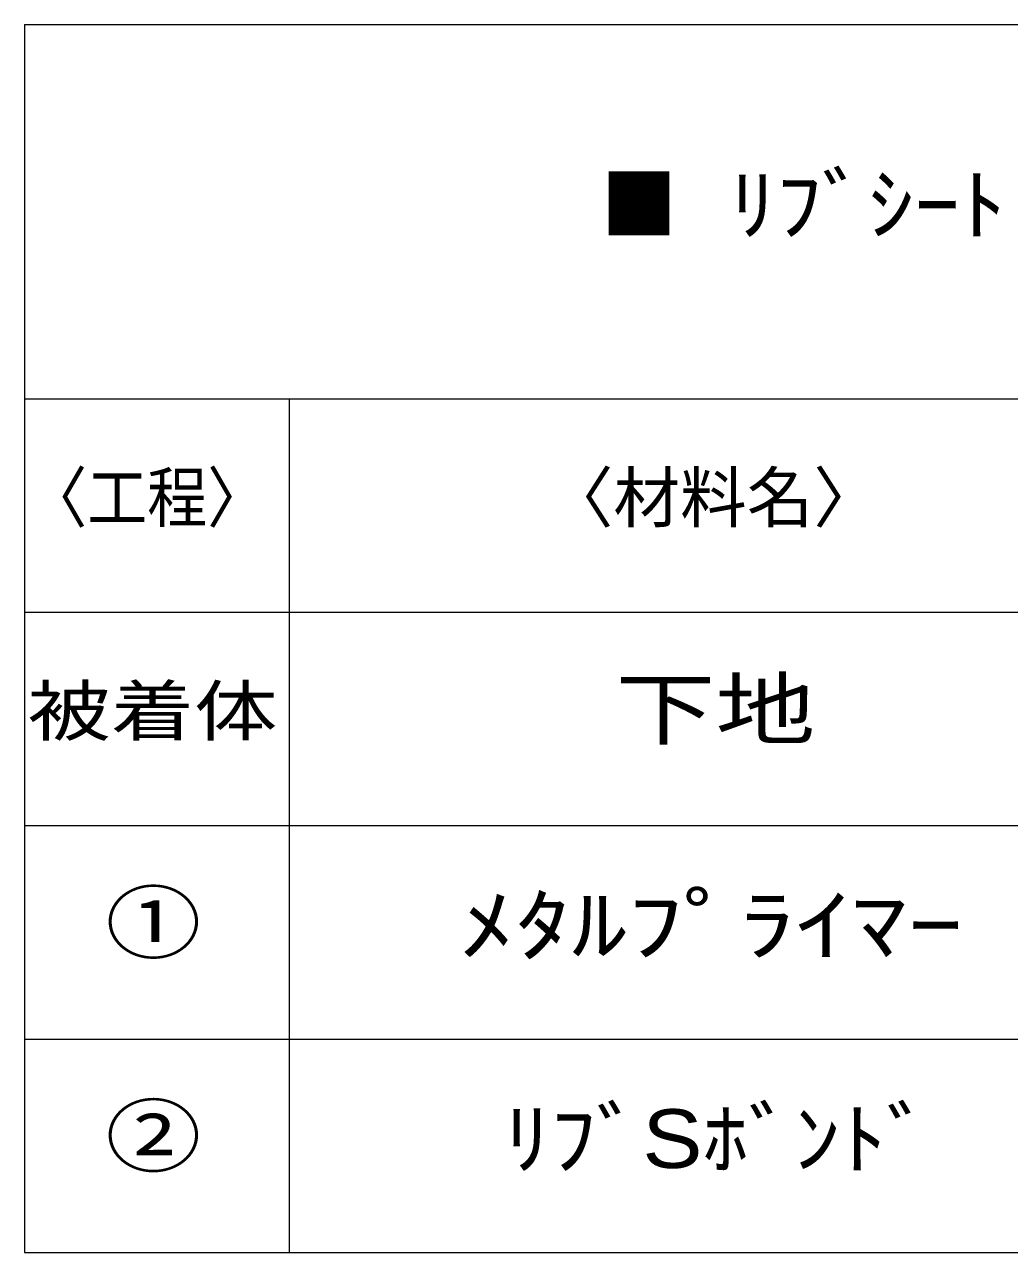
# Model space of a CAD drawing. Units: millimetres, scale not verified. Extents: x -133 to 130, y -86 to 84.
# Drawn here: x -59.91 to -22.98, y -85.65 to -39.62 of the extents above; entities that cross this region are included whole.
import ezdxf
from ezdxf.enums import TextEntityAlignment as Align

# ---------------------------------------------------------------- set-up
doc = ezdxf.new("R2010")
doc.units = ezdxf.units.MM
doc.header["$LTSCALE"] = 0.1
doc.layers.add('0-4_Z_O-文字', color=151, linetype='Continuous', lineweight=18)
doc.styles.add('HGPｺﾞｼｯｸM', font='')
doc.styles.get('HGPｺﾞｼｯｸM').set_extended_font_data('HGPｺﾞｼｯｸM')

msp = doc.modelspace()

# ---------------------------------------------------------------- linework, layer by layer
at = {"layer": '0-4_Z_O-文字', "color": 134}
for p, q in [((-59.9122, -39.6244), (0.0878, -39.6244)), ((-59.9122, -39.6244), (-59.9122, -85.6509)), ((-59.9122, -53.6509), (0.0878, -53.6509)), ((-59.9122, -61.6509), (0.0878, -61.6509)), ((-59.9122, -69.6509), (0.0878, -69.6509)), ((-59.9122, -77.6509), (0.0878, -77.6509)), ((-59.9122, -85.6509), (0.0878, -85.6509))]:
    msp.add_line(p, q, dxfattribs=at)
at = {"layer": '0-4_Z_O-文字', "color": 1}
msp.add_line((-49.983, -53.6509), (-49.983, -85.6509), dxfattribs=at)

# ---------------------------------------------------------------- texts
at = {"layer": '0-4_Z_O-文字', "color": 134, "style": 'HGPｺﾞｼｯｸM'}
for s, height, width, p in [(' ﾘﾌﾞｼｰﾄ', 2.199, 1.15, (-34.3969, -48.13)), ('〈工程〉', 1.833, 0.9, (-59.8143, -58.8184)), ('下地', 2.199, 1.25, (-37.7545, -67.0443)), ('被着体', 1.833, 1.25, (-59.8016, -66.8184)), ('①', 2.199, 1.2, (-56.8816, -75.0519)), ('ﾒﾀﾙﾌﾟﾗｲﾏｰ', 2.199, 1.4, (-43.6098, -75.1356)), ('②', 2.199, 1.2, (-56.8816, -83.0519)), ('ﾘﾌﾞSﾎﾞﾝﾄﾞ', 2.199, 1.15, (-41.9195, -83.1433))]:
    msp.add_text(s, height=height, dxfattribs=dict(at, width=width)).set_placement(p, align=Align.BOTTOM_LEFT)
at = {"layer": '0-4_Z_O-文字', "color": 3, "style": 'HGPｺﾞｼｯｸM', "width": 0.95}
msp.add_text('■', height=2.199, dxfattribs=at).set_placement((-38.2954, -48.13), align=Align.BOTTOM_LEFT)
at = {"layer": '0-4_Z_O-文字', "color": 134, "style": 'HGPｺﾞｼｯｸM'}
msp.add_text('〈材料名〉', height=1.833, dxfattribs=at).set_placement((-40.3319, -58.8184), align=Align.BOTTOM_LEFT)

doc.saveas('drawing.dxf')
